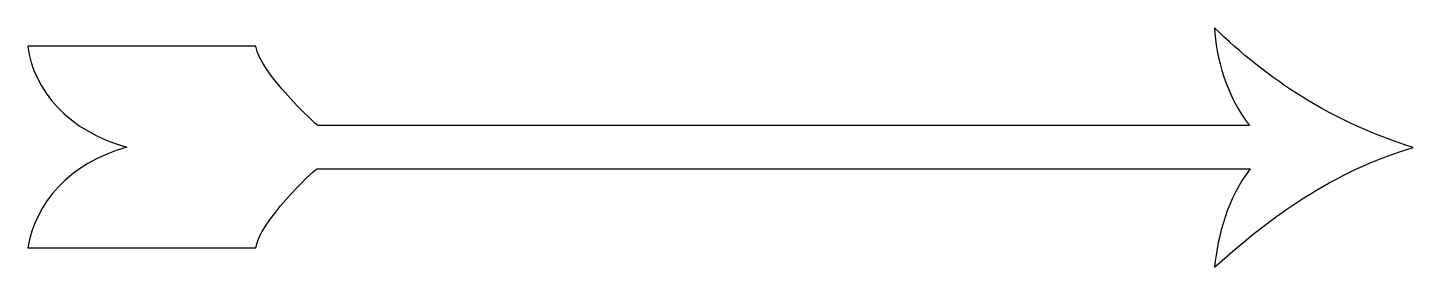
# Model space of a CAD drawing. Header units: centimetres. Extents: x -12.9 to 9, y -2 to 1.8.
import ezdxf

# ---------------------------------------------------------------- set-up
doc = ezdxf.new("R2010")
doc.units = ezdxf.units.CM
doc.header["$MEASUREMENT"] = 0
doc.layers.add('Camada 1', color=7, linetype='Continuous')

msp = doc.modelspace()

# ---------------------------------------------------------------- linework, layer by layer
at = {"layer": 'Camada 1'}
msp.add_open_spline([(5.90627, -1.95024), (5.9612, -1.44452), (6.10931, -0.8551), (6.47044, -0.3928), (6.47044, -0.3928), (6.47044, -0.3928), (-8.28434, -0.3928), (-8.28434, -0.3928), (-8.28434, -0.3928), (-8.36049, -0.42646), (-9.19924, -1.24127), (-9.25282, -1.64248), (-9.25282, -1.64248), (-9.25282, -1.64248), (-12.85973, -1.64248), (-12.85973, -1.64248), (-12.85973, -1.64248), (-12.73154, -0.92686), (-12.21941, -0.3135), (-11.29078, -0.04606), (-11.29078, -0.04606), (-12.2083, 0.19752), (-12.77425, 0.85778), (-12.85973, 1.54991), (-12.85973, 1.54991), (-12.85973, 1.54991), (-9.25285, 1.5499), (-9.25285, 1.5499), (-9.25285, 1.5499), (-9.18887, 1.13318), (-8.29876, 0.30599), (-8.27021, 0.29313), (-8.27021, 0.29313), (-8.27021, 0.29313), (6.45933, 0.29313), (6.45933, 0.29313), (6.45933, 0.29313), (6.10241, 0.75369), (5.9244, 1.3785), (5.90624, 1.84438), (5.90624, 1.84438), (6.71841, 1.04153), (7.77388, 0.34051), (9.0497, -0.05271), (9.0497, -0.05271), (7.77391, -0.4291), (6.76492, -1.17218), (5.90627, -1.95024)], degree=3, knots=[0, 0, 0, 0, 0.07692308, 0.07692308, 0.07692308, 0.07692308, 0.15384615, 0.15384615, 0.15384615, 0.15384615, 0.23076923, 0.23076923, 0.23076923, 0.23076923, 0.30769231, 0.30769231, 0.30769231, 0.30769231, 0.38461538, 0.38461538, 0.38461538, 0.38461538, 0.46153846, 0.46153846, 0.46153846, 0.46153846, 0.53846154, 0.53846154, 0.53846154, 0.53846154, 0.61538462, 0.61538462, 0.61538462, 0.61538462, 0.69230769, 0.69230769, 0.69230769, 0.69230769, 0.76923077, 0.76923077, 0.76923077, 0.76923077, 0.84615385, 0.84615385, 0.84615385, 0.84615385, 1, 1, 1, 1], dxfattribs=at)

doc.saveas('drawing.dxf')
